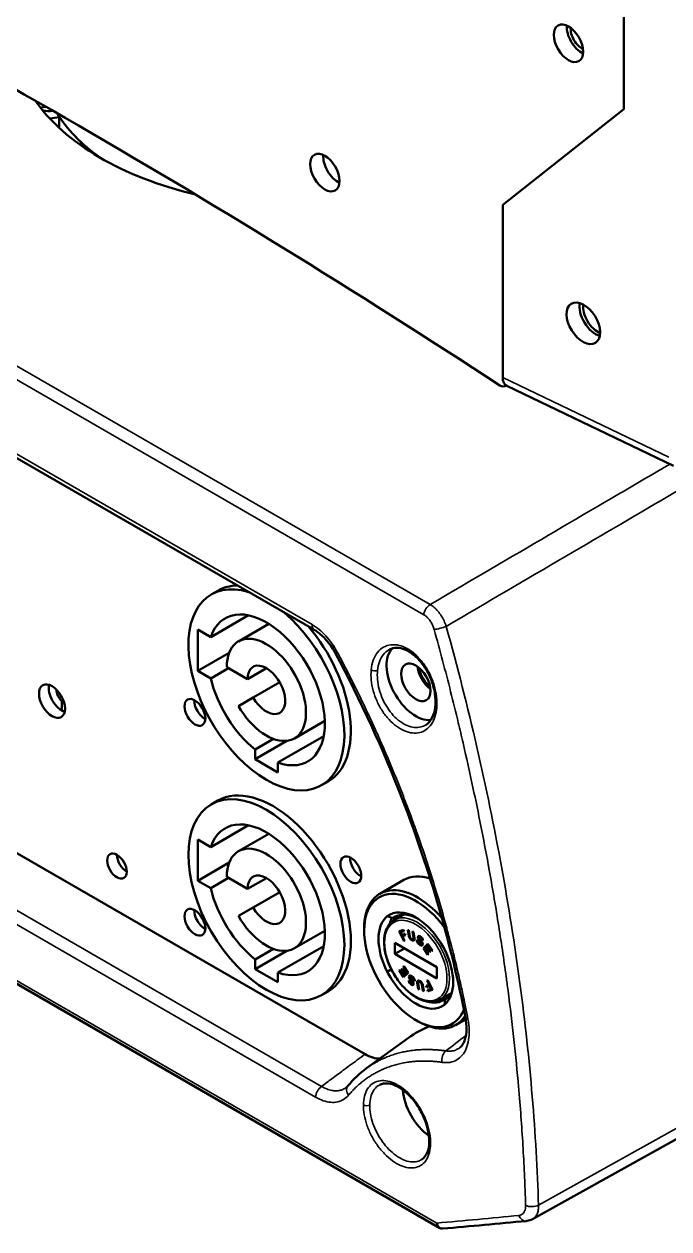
# Model space of a CAD drawing. Header units: millimetres. Extents: x 40 to 2195, y 40 to 1687.
# Drawn here: x 1707.9 to 1778.1, y 1177.2 to 1308.4 of the extents above; entities that cross this region are included whole.
import ezdxf

# ---------------------------------------------------------------- set-up
doc = ezdxf.new("R2010")
doc.units = ezdxf.units.MM
doc.header["$LTSCALE"] = 8
doc.layers.add('Visible (ISO)', color=7, linetype='Continuous', lineweight=50)
doc.layers.add('Visible Narrow (ISO)', color=7, linetype='Continuous', lineweight=35)

msp = doc.modelspace()

# ---------------------------------------------------------------- linework, layer by layer
at = {"layer": 'Visible (ISO)'}
for p, q in [((1773.183, 1417.423), (1773.183, 1299.179)), ((1773.183, 1299.179), (1773.183, 1319.223)), ((1773.183, 1299.179), (1760.011, 1288.756)), ((1643.009, 1298.186), (1739.463, 1242.498)), ((1710.709, 1298.165), (1711.742, 1298.325)), ((1711.742, 1298.361), (1711.742, 1297.142)), ((1714.877, 1294.714), (1713.225, 1296.497)), ((1760.011, 1288.756), (1760.011, 1269.976)), ((1760.248, 1269.016), (1760.377, 1269.09)), ((1760.47, 1269.036), (1778.599, 1260.336)), ((1745.031, 1196.264), (1642.943, 1255.204)), ((1753.174, 1177.33), (1623.902, 1251.966)), ((1728.999, 1246.741), (1728.292, 1246.332)), ((1728.233, 1241.684), (1732.348, 1244.06)), ((1751.828, 1245.004), (1751.828, 1245.004)), ((1753.176, 1244.225), (1753.176, 1244.225)), ((1734.551, 1243.133), (1731.242, 1241.223)), ((1726.818, 1242.501), (1726.818, 1238.01)), ((1728.233, 1241.684), (1726.818, 1242.501)), ((1726.818, 1238.01), (1730.24, 1239.985)), ((1745.841, 1238.907), (1745.841, 1238.908)), ((1726.818, 1238.01), (1728.233, 1237.193)), ((1728.233, 1237.193), (1730.177, 1238.316)), ((1732.242, 1237.124), (1729.979, 1238.43)), ((1734.292, 1238.308), (1732.242, 1237.124)), ((1735.742, 1236.777), (1732.842, 1235.103)), ((1712.018, 1233.695), (1712.018, 1234.713)), ((1731.242, 1234.179), (1732.842, 1235.103)), ((1740.651, 1232.568), (1737.342, 1230.657)), ((1751.673, 1232.137), (1751.672, 1232.137)), ((1735.53, 1228.018), (1740.535, 1230.907)), ((1733.055, 1229.446), (1735.051, 1230.599)), ((1733.055, 1228.385), (1736.528, 1230.39)), ((1733.055, 1229.446), (1733.055, 1228.385)), ((1733.055, 1228.385), (1735.53, 1226.956)), ((1735.53, 1226.956), (1735.53, 1228.018)), ((1740.999, 1225.956), (1740.292, 1225.548)), ((1728.999, 1223.879), (1728.292, 1223.471)), ((1728.233, 1218.822), (1732.348, 1221.198)), ((1734.551, 1220.271), (1731.242, 1218.361)), ((1726.818, 1219.639), (1726.818, 1215.148)), ((1728.233, 1218.822), (1726.818, 1219.639)), ((1726.818, 1215.148), (1730.24, 1217.123)), ((1726.818, 1215.148), (1728.233, 1214.331)), ((1728.233, 1214.331), (1730.177, 1215.454)), ((1732.242, 1214.262), (1729.979, 1215.569)), ((1734.292, 1215.446), (1732.242, 1214.262)), ((1749.259, 1215.242), (1746.643, 1213.732)), ((1735.742, 1213.915), (1732.842, 1212.241)), ((1731.242, 1211.317), (1732.842, 1212.241)), ((1748.065, 1211.066), (1747.441, 1211.281)), ((1748.523, 1211.33), (1748.065, 1211.066)), ((1749.21, 1211.461), (1748.197, 1210.876)), ((1744.934, 1209.71), (1744.934, 1209.955)), ((1749.23, 1209.803), (1748.739, 1209.65)), ((1749.132, 1209.772), (1749.165, 1209.703)), ((1749.295, 1209.669), (1749.23, 1209.803)), ((1749.685, 1209.788), (1749.806, 1209.104)), ((1749.786, 1209.756), (1749.685, 1209.788)), ((1740.651, 1209.706), (1737.342, 1207.796)), ((1748.739, 1209.65), (1749.244, 1208.602)), ((1748.885, 1209.542), (1749.239, 1209.746)), ((1748.885, 1209.542), (1749.295, 1209.669)), ((1749.025, 1209.252), (1748.885, 1209.542)), ((1749.38, 1209.362), (1749.025, 1209.252)), ((1749.089, 1209.118), (1749.409, 1209.302)), ((1749.089, 1209.118), (1749.444, 1209.229)), ((1749.326, 1208.627), (1749.089, 1209.118)), ((1749.239, 1209.746), (1749.255, 1209.751)), ((1749.244, 1208.602), (1749.317, 1208.644)), ((1749.244, 1208.602), (1749.326, 1208.627)), ((1749.336, 1209.349), (1749.369, 1209.279)), ((1749.444, 1209.229), (1749.38, 1209.362)), ((1749.907, 1209.072), (1749.786, 1209.756)), ((1749.806, 1209.104), (1749.892, 1209.153)), ((1749.806, 1209.104), (1749.842, 1208.988)), ((1749.842, 1208.988), (1749.92, 1209.033)), ((1749.842, 1208.988), (1749.891, 1208.889)), ((1749.891, 1208.889), (1749.966, 1208.932)), ((1749.891, 1208.889), (1749.974, 1208.779)), ((1749.939, 1208.978), (1749.907, 1209.072)), ((1749.984, 1208.901), (1749.939, 1208.978)), ((1749.974, 1208.779), (1750.061, 1208.83)), ((1749.974, 1208.779), (1750.049, 1208.714)), ((1750.042, 1208.841), (1749.984, 1208.901)), ((1750.113, 1208.798), (1750.042, 1208.841)), ((1750.049, 1208.714), (1750.165, 1208.781)), ((1750.049, 1208.714), (1750.137, 1208.665)), ((1750.181, 1208.777), (1750.113, 1208.798)), ((1750.137, 1208.665), (1750.413, 1208.825)), ((1750.137, 1208.665), (1750.204, 1208.644)), ((1750.244, 1208.777), (1750.181, 1208.777)), ((1750.19, 1209.628), (1750.31, 1208.944)), ((1750.29, 1209.596), (1750.19, 1209.628)), ((1750.204, 1208.644), (1750.402, 1208.759)), ((1750.204, 1208.644), (1750.284, 1208.64)), ((1750.244, 1208.777), (1750.412, 1208.874)), ((1750.287, 1208.806), (1750.244, 1208.777)), ((1750.284, 1208.64), (1750.36, 1208.683)), ((1750.284, 1208.64), (1750.344, 1208.663)), ((1750.287, 1208.806), (1750.412, 1208.878)), ((1750.309, 1208.861), (1750.287, 1208.806)), ((1750.411, 1208.912), (1750.29, 1209.596)), ((1750.31, 1208.944), (1750.309, 1208.861)), ((1750.309, 1208.861), (1750.41, 1208.919)), ((1750.31, 1208.944), (1750.396, 1208.994)), ((1750.344, 1208.663), (1750.395, 1208.73)), ((1750.395, 1208.73), (1750.413, 1208.807)), ((1750.413, 1208.807), (1750.411, 1208.912)), ((1750.669, 1208.707), (1750.671, 1208.622)), ((1750.77, 1208.623), (1750.669, 1208.707)), ((1750.671, 1208.622), (1750.73, 1208.656)), ((1750.671, 1208.622), (1750.702, 1208.492)), ((1750.702, 1208.492), (1750.783, 1208.538)), ((1750.702, 1208.492), (1750.775, 1208.369)), ((1750.775, 1208.556), (1750.77, 1208.623)), ((1750.815, 1208.461), (1750.775, 1208.556)), ((1750.791, 1209), (1750.999, 1209.12)), ((1750.806, 1209.071), (1750.791, 1209)), ((1750.791, 1209), (1750.793, 1208.916)), ((1750.793, 1208.916), (1750.916, 1208.987)), ((1750.793, 1208.916), (1750.845, 1208.789)), ((1750.806, 1209.071), (1750.927, 1209.141)), ((1750.838, 1209.128), (1750.806, 1209.071)), ((1750.878, 1208.387), (1750.815, 1208.461)), ((1750.921, 1209.142), (1750.838, 1209.128)), ((1750.845, 1208.789), (1750.921, 1208.833)), ((1750.845, 1208.789), (1750.905, 1208.698)), ((1750.896, 1208.934), (1750.904, 1208.969)), ((1750.902, 1208.867), (1750.896, 1208.934)), ((1750.945, 1208.79), (1750.902, 1208.867)), ((1750.904, 1208.969), (1750.932, 1209.008)), ((1750.905, 1208.698), (1750.982, 1208.742)), ((1750.905, 1208.698), (1750.969, 1208.624)), ((1750.996, 1209.122), (1750.921, 1209.142)), ((1750.932, 1209.008), (1751.064, 1209.085)), ((1750.932, 1209.008), (1750.99, 1209.002)), ((1750.991, 1208.73), (1750.945, 1208.79)), ((1750.969, 1208.624), (1751.057, 1208.675)), ((1750.969, 1208.624), (1751.07, 1208.54)), ((1750.99, 1209.002), (1751.093, 1209.061)), ((1750.99, 1209.002), (1751.044, 1208.977)), ((1751.092, 1208.646), (1750.991, 1208.73)), ((1751.067, 1209.083), (1750.996, 1209.122)), ((1751.044, 1208.977), (1751.133, 1209.029)), ((1751.044, 1208.977), (1751.145, 1208.893)), ((1751.151, 1209.013), (1751.067, 1209.083)), ((1751.07, 1208.54), (1751.148, 1208.585)), ((1751.07, 1208.54), (1751.133, 1208.466)), ((1751.173, 1208.558), (1751.092, 1208.646)), ((1751.133, 1208.466), (1751.206, 1208.508)), ((1751.133, 1208.466), (1751.176, 1208.389)), ((1751.145, 1208.893), (1751.221, 1208.937)), ((1751.145, 1208.893), (1751.192, 1208.834)), ((1751.231, 1208.926), (1751.151, 1209.013)), ((1751.232, 1208.467), (1751.173, 1208.558)), ((1751.192, 1208.834), (1751.259, 1208.872)), ((1751.192, 1208.834), (1751.218, 1208.77)), ((1751.218, 1208.77), (1751.289, 1208.811)), ((1751.218, 1208.77), (1751.227, 1208.721)), ((1751.227, 1208.721), (1751.304, 1208.765)), ((1751.227, 1208.721), (1751.328, 1208.637)), ((1751.287, 1208.817), (1751.231, 1208.926)), ((1751.285, 1208.34), (1751.232, 1208.467)), ((1751.323, 1208.704), (1751.287, 1208.817)), ((1751.328, 1208.637), (1751.323, 1208.704)), ((1733.055, 1206.584), (1735.051, 1207.737)), ((1733.055, 1205.523), (1736.528, 1207.528)), ((1735.53, 1205.156), (1740.535, 1208.045)), ((1748.258, 1208.404), (1748.258, 1207.179)), ((1752.854, 1205.75), (1748.258, 1208.404)), ((1748.258, 1207.179), (1749.318, 1207.791)), ((1748.258, 1207.179), (1752.854, 1204.525)), ((1750.775, 1208.369), (1750.854, 1208.415)), ((1750.775, 1208.369), (1750.855, 1208.281)), ((1750.855, 1208.281), (1750.944, 1208.332)), ((1750.855, 1208.281), (1750.99, 1208.169)), ((1751.013, 1208.275), (1750.878, 1208.387)), ((1750.99, 1208.169), (1751.103, 1208.235)), ((1750.99, 1208.169), (1751.078, 1208.117)), ((1751.084, 1208.237), (1751.013, 1208.275)), ((1751.078, 1208.117), (1751.302, 1208.246)), ((1751.078, 1208.117), (1751.153, 1208.096)), ((1751.142, 1208.23), (1751.084, 1208.237)), ((1751.187, 1208.255), (1751.142, 1208.23)), ((1751.153, 1208.096), (1751.289, 1208.174)), ((1751.153, 1208.096), (1751.235, 1208.111)), ((1751.176, 1208.389), (1751.248, 1208.43)), ((1751.176, 1208.389), (1751.198, 1208.308)), ((1751.187, 1208.255), (1751.29, 1208.314)), ((1751.198, 1208.308), (1751.187, 1208.255)), ((1751.198, 1208.308), (1751.279, 1208.355)), ((1751.235, 1208.111), (1751.284, 1208.153)), ((1751.284, 1208.153), (1751.303, 1208.242)), ((1751.303, 1208.242), (1751.285, 1208.34)), ((1751.879, 1208.275), (1751.375, 1207.809)), ((1751.375, 1207.809), (1751.728, 1208.013)), ((1751.375, 1207.809), (1751.867, 1207.088)), ((1751.521, 1207.749), (1751.693, 1207.907)), ((1751.931, 1207.148), (1751.521, 1207.749)), ((1751.693, 1207.907), (1751.768, 1207.951)), ((1751.693, 1207.907), (1752.048, 1207.387)), ((1751.931, 1208.2), (1751.728, 1208.013)), ((1751.728, 1208.013), (1751.759, 1207.968)), ((1751.757, 1207.967), (1751.897, 1208.096)), ((1752.113, 1207.446), (1751.757, 1207.967)), ((1751.867, 1207.088), (1751.931, 1207.148)), ((1752.371, 1207.554), (1751.879, 1208.275)), ((1751.897, 1208.096), (1751.972, 1208.139)), ((1751.897, 1208.096), (1752.307, 1207.495)), ((1752.048, 1207.387), (1752.113, 1207.446)), ((1752.307, 1207.495), (1752.371, 1207.554)), ((1733.055, 1206.584), (1733.055, 1205.523)), ((1749.245, 1205.841), (1749.18, 1205.781)), ((1749.737, 1205.12), (1749.245, 1205.841)), ((1814.133, 1206.666), (1763.267, 1178.306)), ((1733.055, 1205.523), (1735.53, 1204.094)), ((1735.53, 1204.094), (1735.53, 1205.156)), ((1747.441, 1205.245), (1747.886, 1205.502)), ((1747.901, 1205.473), (1747.441, 1205.245)), ((1748.805, 1205.434), (1748.74, 1205.375)), ((1748.74, 1205.375), (1748.816, 1205.418)), ((1748.74, 1205.375), (1749.232, 1204.654)), ((1749.215, 1204.834), (1748.805, 1205.434)), ((1749.063, 1205.543), (1748.999, 1205.483)), ((1748.999, 1205.483), (1749.074, 1205.527)), ((1748.999, 1205.483), (1749.354, 1204.963)), ((1749.418, 1205.022), (1749.063, 1205.543)), ((1749.18, 1205.781), (1749.256, 1205.825)), ((1749.18, 1205.781), (1749.59, 1205.181)), ((1749.215, 1204.834), (1749.568, 1205.038)), ((1749.354, 1204.963), (1749.215, 1204.834)), ((1749.232, 1204.654), (1749.737, 1205.12)), ((1749.354, 1204.963), (1749.706, 1205.166)), ((1749.418, 1205.022), (1749.695, 1205.182)), ((1749.59, 1205.181), (1749.418, 1205.022)), ((1749.493, 1204.994), (1749.534, 1204.933)), ((1749.706, 1205.165), (1749.568, 1205.038)), ((1749.59, 1205.181), (1749.666, 1205.224)), ((1749.808, 1204.687), (1750.028, 1204.814)), ((1749.827, 1204.776), (1749.808, 1204.687)), ((1749.808, 1204.687), (1749.827, 1204.589)), ((1749.827, 1204.776), (1749.912, 1204.825)), ((1749.876, 1204.818), (1749.827, 1204.776)), ((1749.827, 1204.589), (1749.917, 1204.641)), ((1749.827, 1204.589), (1749.879, 1204.462)), ((1749.959, 1204.833), (1749.876, 1204.818)), ((1749.913, 1204.621), (1749.924, 1204.674)), ((1749.935, 1204.54), (1749.913, 1204.621)), ((1749.924, 1204.674), (1750.098, 1204.774)), ((1749.924, 1204.674), (1749.969, 1204.699)), ((1749.978, 1204.463), (1749.935, 1204.54)), ((1750.033, 1204.813), (1749.959, 1204.833)), ((1749.969, 1204.699), (1750.099, 1204.774)), ((1749.969, 1204.699), (1750.028, 1204.693)), ((1750.028, 1204.693), (1750.131, 1204.752)), ((1750.028, 1204.693), (1750.099, 1204.654)), ((1750.121, 1204.76), (1750.033, 1204.813)), ((1750.099, 1204.654), (1750.187, 1204.705)), ((1750.099, 1204.654), (1750.233, 1204.542)), ((1750.256, 1204.648), (1750.121, 1204.76)), ((1750.233, 1204.542), (1750.312, 1204.587)), ((1750.233, 1204.542), (1750.297, 1204.469)), ((1750.336, 1204.561), (1750.256, 1204.648)), ((1750.409, 1204.438), (1750.336, 1204.561)), ((1752.854, 1204.525), (1752.854, 1205.75)), ((1749.884, 1204.208), (1749.783, 1204.292)), ((1749.783, 1204.292), (1749.789, 1204.225)), ((1749.789, 1204.225), (1749.833, 1204.251)), ((1749.789, 1204.225), (1749.824, 1204.113)), ((1749.824, 1204.113), (1749.896, 1204.154)), ((1749.824, 1204.113), (1749.88, 1204.004)), ((1749.879, 1204.462), (1749.955, 1204.506)), ((1749.879, 1204.462), (1749.939, 1204.371)), ((1749.88, 1204.004), (1749.957, 1204.048)), ((1749.88, 1204.004), (1749.96, 1203.916)), ((1749.893, 1204.159), (1749.884, 1204.208)), ((1749.92, 1204.096), (1749.893, 1204.159)), ((1749.966, 1204.036), (1749.92, 1204.096)), ((1749.939, 1204.371), (1750.018, 1204.417)), ((1749.939, 1204.371), (1750.019, 1204.283)), ((1749.96, 1203.916), (1750.049, 1203.967)), ((1749.96, 1203.916), (1750.045, 1203.846)), ((1750.067, 1203.952), (1749.966, 1204.036)), ((1750.042, 1204.389), (1749.978, 1204.463)), ((1750.019, 1204.283), (1750.108, 1204.334)), ((1750.019, 1204.283), (1750.12, 1204.199)), ((1750.143, 1204.305), (1750.042, 1204.389)), ((1750.045, 1203.846), (1750.175, 1203.921)), ((1750.045, 1203.846), (1750.116, 1203.808)), ((1750.122, 1203.928), (1750.067, 1203.952)), ((1750.116, 1203.808), (1750.319, 1203.925)), ((1750.116, 1203.808), (1750.191, 1203.787)), ((1750.12, 1204.199), (1750.196, 1204.243)), ((1750.12, 1204.199), (1750.167, 1204.14)), ((1750.18, 1203.921), (1750.122, 1203.928)), ((1750.206, 1204.232), (1750.143, 1204.305)), ((1750.167, 1204.14), (1750.239, 1204.181)), ((1750.167, 1204.14), (1750.21, 1204.062)), ((1750.18, 1203.921), (1750.319, 1204.001)), ((1750.208, 1203.96), (1750.18, 1203.921)), ((1750.191, 1203.787), (1750.301, 1203.85)), ((1750.191, 1203.787), (1750.273, 1203.802)), ((1750.266, 1204.14), (1750.206, 1204.232)), ((1750.208, 1203.96), (1750.315, 1204.022)), ((1750.215, 1203.995), (1750.208, 1203.96)), ((1750.21, 1204.062), (1750.281, 1204.104)), ((1750.21, 1204.062), (1750.215, 1203.995)), ((1750.215, 1203.995), (1750.305, 1204.047)), ((1750.318, 1204.014), (1750.266, 1204.14)), ((1750.273, 1203.802), (1750.305, 1203.858)), ((1750.297, 1204.469), (1750.367, 1204.509)), ((1750.297, 1204.469), (1750.336, 1204.374)), ((1750.305, 1203.858), (1750.32, 1203.929)), ((1750.32, 1203.929), (1750.318, 1204.014)), ((1750.336, 1204.374), (1750.414, 1204.419)), ((1750.336, 1204.374), (1750.341, 1204.307)), ((1750.341, 1204.307), (1750.429, 1204.357)), ((1750.341, 1204.307), (1750.442, 1204.223)), ((1750.441, 1204.307), (1750.409, 1204.438)), ((1750.442, 1204.223), (1750.441, 1204.307)), ((1750.698, 1204.122), (1750.955, 1204.27)), ((1750.716, 1204.2), (1750.698, 1204.122)), ((1750.698, 1204.122), (1750.701, 1204.017)), ((1750.701, 1204.017), (1750.807, 1204.078)), ((1750.701, 1204.017), (1750.821, 1203.333)), ((1750.716, 1204.2), (1750.868, 1204.287)), ((1750.768, 1204.267), (1750.716, 1204.2)), ((1750.827, 1204.29), (1750.768, 1204.267)), ((1750.801, 1203.985), (1750.803, 1204.068)), ((1750.922, 1203.301), (1750.801, 1203.985)), ((1750.803, 1204.068), (1750.825, 1204.124)), ((1750.821, 1203.333), (1750.907, 1203.383)), ((1750.821, 1203.333), (1750.922, 1203.301)), ((1750.825, 1204.124), (1750.867, 1204.152)), ((1750.907, 1204.285), (1750.827, 1204.29)), ((1750.867, 1204.152), (1751.019, 1204.239)), ((1750.867, 1204.152), (1750.931, 1204.153)), ((1750.975, 1204.264), (1750.907, 1204.285)), ((1750.931, 1204.153), (1751.051, 1204.222)), ((1750.931, 1204.153), (1750.998, 1204.131)), ((1751.063, 1204.215), (1750.975, 1204.264)), ((1750.998, 1204.131), (1751.095, 1204.187)), ((1750.998, 1204.131), (1751.069, 1204.088)), ((1751.138, 1204.15), (1751.063, 1204.215)), ((1751.069, 1204.088), (1751.149, 1204.134)), ((1751.069, 1204.088), (1751.127, 1204.028)), ((1751.127, 1204.028), (1751.199, 1204.069)), ((1751.127, 1204.028), (1751.173, 1203.951)), ((1751.22, 1204.04), (1751.138, 1204.15)), ((1751.173, 1203.951), (1751.244, 1203.993)), ((1751.173, 1203.951), (1751.205, 1203.858)), ((1751.205, 1203.858), (1751.282, 1203.902)), ((1751.205, 1203.858), (1751.325, 1203.174)), ((1751.27, 1203.941), (1751.22, 1204.04)), ((1751.306, 1203.826), (1751.27, 1203.941)), ((1751.426, 1203.142), (1751.306, 1203.826)), ((1751.325, 1203.174), (1751.412, 1203.223)), ((1752.022, 1203.811), (1751.667, 1203.701)), ((1751.667, 1203.701), (1751.732, 1203.567)), ((1751.732, 1203.567), (1752.085, 1203.771)), ((1751.732, 1203.567), (1752.087, 1203.678)), ((1751.868, 1204.328), (1751.786, 1204.302)), ((1751.786, 1204.302), (1752.022, 1203.811)), ((1752.226, 1203.388), (1751.817, 1203.26)), ((1751.817, 1203.26), (1751.881, 1203.126)), ((1752.373, 1203.279), (1751.868, 1204.328)), ((1751.881, 1203.126), (1752.235, 1203.33)), ((1751.881, 1203.126), (1752.373, 1203.279)), ((1752.022, 1203.811), (1752.096, 1203.854)), ((1752.056, 1203.831), (1752.085, 1203.771)), ((1752.085, 1203.771), (1752.129, 1203.785)), ((1752.087, 1203.678), (1752.16, 1203.72)), ((1752.087, 1203.678), (1752.226, 1203.388)), ((1752.21, 1203.382), (1752.235, 1203.33)), ((1752.226, 1203.388), (1752.3, 1203.43)), ((1752.235, 1203.33), (1752.334, 1203.361)), ((1740.999, 1203.094), (1740.292, 1202.686)), ((1751.325, 1203.174), (1751.426, 1203.142)), ((1754.475, 1202.954), (1753.197, 1202.216)), ((1753.753, 1202.272), (1753.67, 1201.649)), ((1754.365, 1202.625), (1753.753, 1202.272)), ((1750.556, 1199.973), (1750.768, 1199.851)), ((1755.988, 1200.075), (1754.893, 1199.442)), ((1745.196, 1194.725), (1749.762, 1198.058)), ((1755.35, 1196.976), (1755.35, 1196.976)), ((1745.196, 1194.725), (1745.196, 1194.724)), ((1745.633, 1191.494), (1745.633, 1191.494)), ((1742.737, 1191.351), (1742.737, 1191.351)), ((1744.877, 1190.115), (1744.877, 1190.115)), ((1763.591, 1186.72), (1763.591, 1186.72)), ((1751.203, 1184.787), (1751.202, 1184.786)), ((1763.793, 1182.962), (1763.793, 1182.962)), ((1763.267, 1178.306), (1763.267, 1178.306))]:
    msp.add_line(p, q, dxfattribs=at)
for centre, major_axis, ratio, start_param, end_param in [((1712.372, 481.754), (-500, 866.025), 0.5773503, 5.430804, 5.5647703), ((1768.587, 1307.179), (-1.125, 1.949), 0.5773503, 0.6796738, 2.4619188), ((1768.587, 1307.179), (0.825, -1.429), 0.5773503, 3.793115, 5.6316629), ((1739.242, 1307.593), (32.499, 0.5), 0.5873369, 3.5176172, 4.3031733), ((1710.604, 1299.831), (-1.5, 0), 0.5773503, 5.9799591, 6.0103147), ((1710.604, 1298.606), (1.5, 0), 0.5773503, 1.7855025, 2.1980163), ((1710.604, 1298.606), (1.5, 0), 0.5773503, 1.7855025, 2.1980163), ((1710.604, 1299.831), (-1.5, 0), 0.5773503, 1.1000744, 1.8804211), ((1739.242, 1304.526), (-29.5, 0), 0.5773503, 0.3450752, 0.6718902), ((1742.07, 1293.095), (-1.125, 1.949), 0.5773503, 0.6796738, 2.4619188), ((1742.07, 1293.095), (-1.125, 1.949), 0.5773503, 0.6796738, 2.4619188), ((1770.207, 1276.68), (-1.318, 2.126), 0.5971344, 0.5599787, 2.5441835), ((1770.355, 1276.765), (-1.125, 1.949), 0.5773503, 0.6563052, 2.5240326), ((1759.748, 1269.882), (0.5, -0.866), 0.5773503, 5.430804, 6.5214606), ((1761.426, 1270.796), (-1.001, -1.736), 0.5762964, 5.4979411, 6.3267456), ((1734.292, 1235.94), (-6, 10.392), 0.5773503, 5.7263154, 11.5524442), ((1734.999, 1236.348), (-6, 10.392), 0.5773503, 5.9697722, 6.2831853), ((1734.292, 1235.94), (4.5, -7.794), 0.5773503, 5.6934782, 9.8996543), ((1734.999, 1236.348), (6, -10.392), 0.5773503, 0, 1.8842094), ((1752.323, 1237.776), (3.501, -6.064), 0.5773503, 2.130958, 2.1309596), ((1752.824, 1240.752), (-1.502, 2.601), 0.5773503, 5.1916884, 5.191692), ((1734.292, 1235.94), (3.05, -5.283), 0.5773503, 4.712389, 10.2101761), ((1752.323, 1237.775), (3.502, -6.066), 0.5773503, 1.9968786, 1.9968819), ((1750.556, 1236.757), (2.25, -3.897), 0.5773503, 3.2616611, 6.0401427), ((1734.292, 1235.94), (1.45, -2.511), 0.5773503, 4.712389, 10.2101761), ((1743.485, 1239.206), (0.8, -1.386), 0.5773503, 4.4975583, 4.4977366), ((1743.485, 1239.206), (0.8, -1.386), 0.5773503, 4.7811053, 4.7814252), ((1752.324, 1237.777), (1.125, -1.949), 0.5773503, 4.0453778, 5.3794001), ((1752.324, 1237.777), (1, -1.732), 0.5773503, 4.0836221, 5.3411559), ((1712.018, 1235.328), (1, -1.732), 0.5773503, 3.7005825, 5.7241954), ((1734.292, 1235.94), (4.5, -7.794), 0.5773503, 4.2375127, 5.3020961), ((1727.575, 1234.103), (0.8, -1.386), 0.5773503, 3.866295, 5.558483), ((1752.323, 1237.778), (3.5, -6.063), 0.5773503, 0.246462, 0.2464664), ((1734.999, 1213.487), (6, -10.392), 0.5773503, 0, 3.1415927), ((1734.292, 1213.078), (4.5, -7.794), 0.5773503, 5.6934782, 9.8996543), ((1734.292, 1213.078), (3.05, -5.283), 0.5773503, 4.712389, 10.2101761), ((1719.089, 1217.365), (0.75, -1.299), 0.5773503, 3.9269908, 5.4977871), ((1719.089, 1217.365), (-0.75, 1.299), 0.5773503, 0.7853982, 2.3561945), ((1744.545, 1216.957), (0.8, -1.386), 0.5773503, 3.866295, 5.558483), ((1734.292, 1213.078), (1.45, -2.511), 0.5773503, 4.712389, 10.2101761), ((1753.384, 1208.098), (-4.125, 7.145), 0.5773503, 5.7180777, 6.2831853), ((1734.292, 1213.078), (4.5, -7.794), 0.5773503, 4.2375127, 5.3020961), ((1750.556, 1206.465), (-3.975, 6.885), 0.5773503, 4.9091098, 9.8384939), ((1750.768, 1206.587), (-4.125, 7.145), 0.5773503, 5.030723, 7.0685835), ((1727.575, 1211.241), (0.8, -1.386), 0.5773503, 3.866295, 5.558483), ((1750.556, 1206.465), (-2.875, 4.98), 0.5773503, 0.0872665, 1.4835299), ((1750.556, 1206.465), (-2.875, 4.98), 0.5773503, 4.6251225, 6.3704518), ((1751.686, 1207.117), (-2.875, 4.98), 0.5773503, 0.3851272, 0.550425), ((1750.909, 1206.669), (-2.625, 4.547), 0.5773503, 5.5443396, 6.3704518), ((1751.686, 1207.117), (-2.625, 4.547), 0.5773503, 0.1485151, 0.3098446), ((1750.768, 1206.587), (-4.125, 7.145), 0.5773503, 4.9614905, 4.9615107), ((1750.556, 1206.465), (-3.975, 6.885), 0.5773503, 4.8251722, 4.8251778), ((1750.556, 1206.465), (2.875, -4.98), 0.5773503, 0.0872665, 1.4835299), ((1750.556, 1206.465), (2.875, -4.98), 0.5773503, 4.6251225, 6.3704518), ((1750.909, 1206.669), (2.625, -4.547), 0.5773503, 5.7245875, 6.3704518), ((1750.556, 1206.465), (-3.975, 6.885), 0.5773503, 3.6398172, 3.6398261), ((1750.77, 1206.585), (4.124, -7.142), 0.5773503, 0.3662447, 0.3662461), ((1765.662, 1172.663), (-15, 25.981), 0.5773503, 6.1973004, 6.3450887), ((1750.768, 1206.587), (4.125, -7.145), 0.5773503, 5.4977871, 6.579649), ((1765.662, 1172.663), (-15, 25.981), 0.5773503, 5.9710632, 5.9738922), ((1756.803, 1204.478), (3.799, -6.523), 0.5740966, 0.1666322, 0.1666407), ((1745.017, 1200.37), (-2.501, 4.356), 0.5749809, 2.3609385, 2.8355915), ((1745.017, 1200.37), (-2.501, 4.356), 0.5749809, 3.0440775, 3.0441231), ((1745.017, 1200.37), (-2.501, 4.356), 0.5749809, 3.0922411, 3.0923355), ((1763.284, 1193.262), (-1.5, 2.598), 0.5773503, 0.2403408, 0.2403589), ((1752.324, 1190.829), (-2.25, 3.897), 0.5773503, 0.867029, 2.249103), ((1752.324, 1190.829), (-2.25, 3.897), 0.5773503, 2.2926668, 2.292695), ((1753.54, 1178.274), (-0.221, -1), 0.6975968, 5.2788476, 6.5005254), ((1762.493, 1179.092), (0.093, -0.996), 0.7846323, 6.2831713, 6.2832102)]:
    msp.add_ellipse(centre, major_axis=major_axis, ratio=ratio, start_param=start_param, end_param=end_param, dxfattribs=at)
for centre, major_axis, ratio in [((1767.173, 1306.363), (-1.125, 1.949), 0.5773503), ((1740.656, 1292.278), (-1.125, 1.949), 0.5773503), ((1768.792, 1275.863), (-1.318, 2.126), 0.5971344), ((1750.556, 1236.757), (-1.125, 1.949), 0.5773503), ((1710.958, 1234.715), (1, -1.732), 0.5773503), ((1726.514, 1233.491), (0.8, -1.386), 0.5773503), ((1734.292, 1213.078), (-6, 10.392), 0.5773503), ((1718.029, 1216.752), (0.75, -1.299), 0.5773503), ((1743.485, 1216.344), (0.8, -1.386), 0.5773503), ((1726.514, 1210.629), (0.8, -1.386), 0.5773503)]:
    msp.add_ellipse(centre, major_axis=major_axis, ratio=ratio, dxfattribs=at)
for points, knots in [([(1741.821, 1239.899), (1741.566, 1240.376), (1741.262, 1240.828), (1740.618, 1241.6), (1740.271, 1241.933), (1739.773, 1242.306), (1739.619, 1242.408), (1739.468, 1242.495)], [0, 0, 0, 0, 0.1632182, 0.1632182, 0.32182373, 0.32182373, 0.39157418, 0.39157418, 0.39157418, 0.39157418]), ([(1752.687, 1234.198), (1752.723, 1234.608), (1752.707, 1235.061), (1752.57, 1235.971), (1752.448, 1236.44), (1752.115, 1237.347), (1751.898, 1237.796), (1751.398, 1238.611), (1751.108, 1238.989), (1750.499, 1239.621), (1750.172, 1239.886), (1749.531, 1240.275), (1749.209, 1240.406), (1748.608, 1240.534), (1748.324, 1240.533), (1747.937, 1240.444), (1747.81, 1240.397), (1747.691, 1240.334)], [0, 0, 0, 0, 0.1473239, 0.1473239, 0.2921698, 0.2921698, 0.4381437, 0.4381437, 0.5834953, 0.5834953, 0.7268941, 0.7268941, 0.8680731, 0.8680731, 1.0108711, 1.0108711, 1.0861788, 1.0861788, 1.0861788, 1.0861788]), ([(1755.957, 1200.249), (1754.457, 1208.04), (1752.12, 1216.188), (1746.994, 1229.457), (1744.553, 1234.799), (1741.821, 1239.899)], [0, 0, 0, 0, 2.5440275, 2.5440275, 4.2858104, 4.2858104, 4.2858104, 4.2858104]), ([(1712.282, 1234.525), (1712.22, 1234.56), (1712.165, 1234.597), (1711.982, 1234.734), (1711.88, 1234.842), (1711.692, 1235.091), (1711.613, 1235.235), (1711.495, 1235.555), (1711.454, 1235.73), (1711.455, 1235.948), (1711.455, 1235.952), (1711.455, 1235.957)], [1.5576308, 1.5576308, 1.5576308, 1.5576308, 1.7213296, 1.7213296, 2.145214, 2.145214, 2.6479759, 2.6479759, 3.1436236, 3.1436236, 3.1547582, 3.1547582, 3.1547582, 3.1547582]), ([(1751.673, 1232.137), (1751.939, 1232.307), (1752.173, 1232.571), (1752.507, 1233.235), (1752.621, 1233.625), (1752.678, 1234.101), (1752.683, 1234.148), (1752.687, 1234.195)], [0, 0, 0, 0, 0.17733061, 0.17733061, 0.33562527, 0.33562527, 0.35256633, 0.35256633, 0.35256633, 0.35256633]), ([(1748.197, 1210.876), (1747.93, 1210.722), (1747.704, 1210.499), (1747.349, 1209.933), (1747.225, 1209.587), (1747.091, 1208.799), (1747.085, 1208.353), (1747.198, 1207.415), (1747.316, 1206.924), (1747.661, 1205.946), (1747.889, 1205.46), (1748.429, 1204.541), (1748.742, 1204.109), (1749.424, 1203.338), (1749.793, 1203.001), (1750.553, 1202.456), (1750.944, 1202.248), (1751.71, 1201.991), (1752.085, 1201.94), (1752.71, 1202.003), (1752.968, 1202.084), (1753.197, 1202.216)], [5.4977871, 5.4977871, 5.4977871, 5.4977871, 5.7945571, 5.7945571, 6.1055035, 6.1055035, 6.4305831, 6.4305831, 6.7572509, 6.7572509, 7.0827902, 7.0827902, 7.4078618, 7.4078618, 7.7334854, 7.7334854, 8.0602196, 8.0602196, 8.3846925, 8.3846925, 8.6393798, 8.6393798, 8.6393798, 8.6393798]), ([(1755.35, 1196.976), (1755.471, 1197.071), (1755.585, 1197.198), (1755.771, 1197.503), (1755.847, 1197.668), (1756.009, 1198.172), (1756.07, 1198.56), (1756.082, 1199.377), (1756.042, 1199.808), (1755.957, 1200.249)], [0, 0, 0, 0, 0.1198066, 0.1198066, 0.21749495, 0.21749495, 0.37757715, 0.37757715, 0.52383268, 0.52383268, 0.52383268, 0.52383268]), ([(1752.017, 1186.726), (1752.023, 1187.119), (1751.976, 1187.556), (1751.781, 1188.441), (1751.632, 1188.9), (1751.247, 1189.795), (1751.005, 1190.242), (1750.458, 1191.063), (1750.147, 1191.447), (1749.499, 1192.101), (1749.154, 1192.379), (1748.484, 1192.796), (1748.15, 1192.942), (1747.542, 1193.095), (1747.263, 1193.107), (1746.88, 1193.038), (1746.749, 1192.993), (1746.629, 1192.93)], [0, 0, 0, 0, 0.1484527, 0.1484527, 0.2948834, 0.2948834, 0.4436637, 0.4436637, 0.5930062, 0.5930062, 0.7415562, 0.7415562, 0.888059, 0.888059, 1.0334534, 1.0334534, 1.120163, 1.120163, 1.120163, 1.120163]), ([(1751.203, 1184.787), (1751.455, 1184.947), (1751.668, 1185.21), (1751.936, 1185.891), (1752.01, 1186.286), (1752.017, 1186.723)], [0, 0, 0, 0, 0.19505222, 0.19505222, 0.36015252, 0.36015252, 0.36015252, 0.36015252]), ([(1763.267, 1178.306), (1763.084, 1178.204), (1762.879, 1178.137), (1762.643, 1178.103), (1762.614, 1178.1), (1762.585, 1178.097)], [0, 0, 0, 0, 0.07207782, 0.07207782, 0.082187089, 0.082187089, 0.082187089, 0.082187089])]:
    msp.add_open_spline(points, degree=3, knots=knots, dxfattribs=at)
for points in [[(1743.169, 1192.823), (1743.775, 1193.544), (1744.455, 1194.183), (1745.196, 1194.724)], [(1742.963, 1192.627), (1743.035, 1192.68), (1743.104, 1192.745), (1743.169, 1192.823)], [(1762.585, 1178.097), (1759.538, 1177.813), (1756.501, 1177.535), (1753.475, 1177.264)]]:
    msp.add_open_spline(points, degree=3, dxfattribs=at)
at = {"layer": 'Visible Narrow (ISO)'}
for p, q in [((1632.865, 1314.076), (1752.104, 1245.234)), ((1632.176, 1312.967), (1751.415, 1244.124)), ((1642.807, 1298.738), (1739.265, 1243.048)), ((1760.011, 1269.976), (1778.104, 1261.293)), ((1752.833, 1177.867), (1623.829, 1252.347)), ((1740.297, 1192.757), (1637.739, 1251.969)), ((1739.651, 1191.582), (1637.093, 1250.794)), ((1814.765, 1208.178), (1763.912, 1179.827)), ((1761.555, 1194.713), (1761.555, 1194.713))]:
    msp.add_line(p, q, dxfattribs=at)
for centre, major_axis, ratio, start_param, end_param in [((1752.116, 1244.425), (-0.5, -0.866), 0.5773499, 3.944436, 5.3693453), ((1739.968, 1243.361), (-0.5, -0.866), 0.5773504, 5.3842722, 6.2831154), ((1753.255, 1242.824), (-0.963, -0.268), 0.1574843, 0.7126171, 2.2042273), ((1742.703, 1240.371), (-0.881, -0.472), 0.0840467, 5.5887801, 6.2831837), ((1746.049, 1238.275), (0.498, -0.047), 0.5119661, 3.9781929, 5.5145272), ((1712.018, 1235.328), (0.15, -0.26), 0.5773503, 3.6235876, 5.8011903), ((1753.185, 1234.154), (-0.498, 0.044), 0.5074928, 6.2831298, 7.1168159), ((1750.697, 1206.546), (2.5, -4.33), 0.5773503, 0, 3.1415927), ((1756.939, 1200.438), (-0.982, -0.189), 0.3506684, 0.0000661, 0.7032305), ((688.383, -1556.993), (2906.478, 3446.533), 0.2713794, 0.9022393, 0.9030009), ((1754.14, 1195.751), (0.144, 0.99), 0.7328087, 0.617889, 2.0660149), ((1740.358, 1191.979), (0.5, 0.866), 0.5773503, 0.8726646, 2.3420807), ((1743.936, 1192.18), (-0.766, 0.643), 0.7890587, 6.2831596, 7.5605811), ((1745.203, 1190.94), (0.5, -0.008), 0.5669487, 3.9361885, 5.4722692), ((1752.517, 1186.718), (-0.5, 0.008), 0.5662032, 6.2831612, 7.0775393), ((1763.218, 1180.198), (-1, -0.03), 0.5360026, 0.7690493, 2.3214272), ((3438.815, 2128.729), (-2220.637, -844.383), 0.2057047, 0.6341474, 0.6402761), ((1762.493, 1179.092), (0.093, -0.996), 0.7846323, 5.0482766, 6.2831853)]:
    msp.add_ellipse(centre, major_axis=major_axis, ratio=ratio, start_param=start_param, end_param=end_param, dxfattribs=at)
msp.add_ellipse((1750.556, 1206.465), major_axis=(-2.4, 4.157), ratio=0.5773503, dxfattribs=at)
for points, knots in [([(1790.115, 1264.104), (1790.086, 1264.087), (1790.056, 1264.07), (1790.027, 1264.053), (1786.319, 1261.88), (1782.569, 1259.683), (1778.719, 1257.427), (1774.869, 1255.171), (1770.919, 1252.856), (1766.785, 1250.434), (1762.652, 1248.012), (1758.334, 1245.482), (1753.86, 1242.86)], [0.24803904, 0.24803904, 0.24803904, 0.24803904, 0.25, 0.25, 0.25, 0.5, 0.5, 0.5, 0.75, 0.75, 0.75, 1, 1, 1, 1]), ([(1778.209, 1260.523), (1777.778, 1260.27), (1777.345, 1260.016), (1776.911, 1259.762), (1773.068, 1257.512), (1769.126, 1255.203), (1765, 1252.787), (1760.875, 1250.371), (1756.567, 1247.848), (1752.104, 1245.234)], [0.47177441, 0.47177441, 0.47177441, 0.47177441, 0.5, 0.5, 0.5, 0.75, 0.75, 0.75, 1, 1, 1, 1]), ([(1752.104, 1245.234), (1752.253, 1245.147), (1752.549, 1244.936), (1752.964, 1244.518), (1753.335, 1244.018), (1753.642, 1243.457), (1753.797, 1243.06), (1753.86, 1242.86)], [0.00000031, 0.00000031, 0.00000031, 0.00000031, 0.2, 0.4, 0.6, 0.8, 1, 1, 1, 1]), ([(1751.415, 1244.124), (1751.515, 1244.066), (1751.612, 1243.997), (1751.801, 1243.833), (1751.893, 1243.739), (1752.065, 1243.532), (1752.145, 1243.419), (1752.291, 1243.179), (1752.357, 1243.052), (1752.469, 1242.792), (1752.516, 1242.659), (1752.554, 1242.522)], [0, 0, 0, 0, 0.2, 0.2, 0.4, 0.4, 0.6, 0.6, 0.8, 0.8, 1, 1, 1, 1]), ([(1752.554, 1242.522), (1752.868, 1241.39), (1753.174, 1240.259), (1753.773, 1238), (1754.064, 1236.871), (1754.633, 1234.616), (1754.909, 1233.49), (1755.355, 1231.632), (1755.527, 1230.9), (1755.753, 1229.924), (1755.809, 1229.681), (1756.18, 1228.059), (1756.484, 1226.682), (1757.077, 1223.905), (1757.366, 1222.505), (1757.919, 1219.714), (1758.184, 1218.322), (1758.464, 1216.789), (1758.49, 1216.642), (1758.876, 1214.511), (1759.212, 1212.538), (1759.838, 1208.595), (1760.128, 1206.626), (1760.425, 1204.445), (1760.463, 1204.165), (1760.5, 1203.885), (1760.745, 1202.046), (1760.962, 1200.272), (1761.355, 1196.763), (1761.53, 1195.029), (1761.739, 1192.729), (1761.789, 1192.148), (1761.84, 1191.534), (1761.843, 1191.498), (1761.934, 1190.405), (1762.014, 1189.353), (1762.158, 1187.26), (1762.223, 1186.22), (1762.337, 1184.154), (1762.387, 1183.127), (1762.461, 1181.336), (1762.488, 1180.568), (1762.511, 1179.804)], [0, 0, 0, 0, 0.0516617, 0.0516617, 0.1033844, 0.1033844, 0.1550977, 0.1550977, 0.1888116, 0.1888116, 0.2, 0.2, 0.263525, 0.263525, 0.3283349, 0.3283349, 0.3931447, 0.3931447, 0.4, 0.4, 0.4928142, 0.4928142, 0.5865627, 0.5865627, 0.5974619, 0.6, 0.6, 0.6858769, 0.6858769, 0.7711307, 0.7711307, 0.8, 0.8, 0.8017827, 0.8017827, 0.8546116, 0.8546116, 0.9074431, 0.9074431, 0.9601682, 0.9601682, 1, 1, 1, 1]), ([(1742, 1240.055), (1742.34, 1239.42), (1742.674, 1238.783), (1743.334, 1237.502), (1743.659, 1236.859), (1744.3, 1235.566), (1744.616, 1234.918), (1745.236, 1233.617), (1745.541, 1232.965), (1746.094, 1231.757), (1746.345, 1231.202), (1746.634, 1230.549), (1746.676, 1230.454), (1747.034, 1229.641), (1747.345, 1228.919), (1747.956, 1227.468), (1748.255, 1226.74), (1748.843, 1225.279), (1749.13, 1224.547), (1749.693, 1223.08), (1749.968, 1222.345), (1750.392, 1221.185), (1750.545, 1220.76), (1750.702, 1220.318), (1750.708, 1220.301), (1751.139, 1219.083), (1751.546, 1217.883), (1752.325, 1215.487), (1752.695, 1214.292), (1753.343, 1212.105), (1753.625, 1211.112), (1753.913, 1210.059), (1753.929, 1209.997), (1754.141, 1209.216), (1754.329, 1208.5), (1754.693, 1207.068), (1754.868, 1206.353), (1755.206, 1204.926), (1755.369, 1204.214), (1755.681, 1202.796), (1755.83, 1202.089), (1756.062, 1200.946), (1756.149, 1200.508), (1756.233, 1200.071)], [0, 0, 0, 0, 0.05010338, 0.05010338, 0.10033059, 0.10033059, 0.1505348, 0.1505348, 0.20055623, 0.20055623, 0.24280232, 0.24280232, 0.25, 0.25, 0.30437237, 0.30437237, 0.35874584, 0.35874584, 0.4130943, 0.4130943, 0.46737462, 0.46737462, 0.49871962, 0.49871962, 0.5, 0.5, 0.58846899, 0.58846899, 0.67658595, 0.67658595, 0.75, 0.75, 0.75463208, 0.75463208, 0.80785521, 0.80785521, 0.86110509, 0.86110509, 0.91427288, 0.91427288, 0.96717505, 0.96717505, 1, 1, 1, 1]), ([(1745.697, 1238.117), (1745.733, 1238.498), (1745.882, 1239.188), (1746.344, 1240.052), (1747.008, 1240.634), (1747.823, 1240.903), (1748.734, 1240.841), (1749.678, 1240.455), (1750.593, 1239.771), (1751.419, 1238.833), (1752.1, 1237.703), (1752.59, 1236.459), (1752.854, 1235.174), (1752.868, 1234.383), (1752.834, 1233.997)], [0, 0, 0, 0, 0.08333333, 0.16666667, 0.25, 0.33333333, 0.41666667, 0.5, 0.58333333, 0.66666667, 0.75, 0.83333333, 0.91666667, 1, 1, 1, 1]), ([(1746.39, 1238.064), (1746.425, 1238.403), (1746.569, 1239.042), (1746.995, 1239.817), (1747.42, 1240.187), (1747.668, 1240.323), (1747.691, 1240.334)], [0.00000001, 0.00000001, 0.00000001, 0.00000001, 0.08333333, 0.16666667, 0.25, 0.25807747, 0.25807747, 0.25807747, 0.25807747]), ([(1751.672, 1232.137), (1751.501, 1232.028), (1751.098, 1231.855), (1750.398, 1231.811), (1749.616, 1232.02), (1748.833, 1232.47), (1748.094, 1233.137), (1747.441, 1233.982), (1746.913, 1234.957), (1746.543, 1236.006), (1746.353, 1237.072), (1746.356, 1237.745), (1746.39, 1238.064)], [0.24204998, 0.24204998, 0.24204998, 0.24204998, 0.30769231, 0.38461538, 0.46153846, 0.53846154, 0.61538462, 0.69230769, 0.76923077, 0.84615385, 0.92307692, 0.99999686, 0.99999686, 0.99999686, 0.99999686]), ([(1756.233, 1200.071), (1756.311, 1199.665), (1756.4, 1198.887), (1756.336, 1197.787), (1756.076, 1196.854), (1755.632, 1196.112), (1755.027, 1195.598), (1754.281, 1195.333), (1753.728, 1195.331), (1753.433, 1195.374)], [0.00000001, 0.00000001, 0.00000001, 0.00000001, 0.14285714, 0.28571429, 0.42857143, 0.57142857, 0.71428571, 0.85714286, 1, 1, 1, 1]), ([(1753.837, 1196.619), (1753.688, 1196.64), (1753.536, 1196.661), (1753.228, 1196.696), (1753.072, 1196.712), (1752.759, 1196.738), (1752.601, 1196.748), (1752.299, 1196.763), (1752.155, 1196.768), (1751.938, 1196.772), (1751.867, 1196.773), (1751.639, 1196.773), (1751.48, 1196.771), (1751.162, 1196.76), (1751.003, 1196.752), (1750.684, 1196.729), (1750.525, 1196.714), (1750.206, 1196.678), (1750.047, 1196.657), (1749.78, 1196.617), (1749.671, 1196.598), (1749.534, 1196.573), (1749.505, 1196.568), (1749.289, 1196.527), (1749.103, 1196.487), (1748.732, 1196.397), (1748.548, 1196.347), (1748.181, 1196.237), (1747.999, 1196.177), (1747.638, 1196.048), (1747.459, 1195.978), (1747.234, 1195.884), (1747.187, 1195.863), (1747.124, 1195.835), (1747.107, 1195.828), (1746.943, 1195.755), (1746.799, 1195.687), (1746.511, 1195.542), (1746.368, 1195.466), (1746.087, 1195.309), (1745.949, 1195.227), (1745.676, 1195.056), (1745.541, 1194.967), (1745.337, 1194.826), (1745.266, 1194.776), (1745.196, 1194.725)], [0.00001419, 0.00001419, 0.00001419, 0.00001419, 0.04775443, 0.04775443, 0.09467866, 0.09467866, 0.14028263, 0.14028263, 0.18062155, 0.18062155, 0.2, 0.2, 0.24254208, 0.24254208, 0.28395789, 0.28395789, 0.32488245, 0.32488245, 0.36521336, 0.36521336, 0.39267259, 0.39267259, 0.4, 0.4, 0.44714389, 0.44714389, 0.49407801, 0.49407801, 0.54090408, 0.54090408, 0.58759225, 0.58759225, 0.6, 0.6, 0.60449657, 0.60449657, 0.6433067, 0.6433067, 0.68248003, 0.68248003, 0.72133582, 0.72133582, 0.76066791, 0.76066791, 0.78191041, 0.78191041, 0.78191041, 0.78191041]), ([(1755.35, 1196.976), (1755.348, 1196.974), (1755.347, 1196.973), (1755.278, 1196.92), (1755.209, 1196.873), (1755.091, 1196.805), (1755.044, 1196.78), (1754.86, 1196.695), (1754.716, 1196.65), (1754.553, 1196.62), (1754.54, 1196.617), (1754.448, 1196.602), (1754.366, 1196.594), (1754.166, 1196.586), (1754.047, 1196.592), (1753.896, 1196.61), (1753.867, 1196.614), (1753.837, 1196.619)], [0.65755998, 0.65755998, 0.65755998, 0.65755998, 0.6588585, 0.6588585, 0.71428571, 0.71428571, 0.74951221, 0.74951221, 0.84874643, 0.84874643, 0.85714286, 0.85714286, 0.90936805, 0.90936805, 0.98262984, 0.98262984, 1, 1, 1, 1]), ([(1740.297, 1192.757), (1740.671, 1193.034), (1741.46, 1193.619), (1742.249, 1194.203), (1742.89, 1194.678), (1743.117, 1194.846), (1743.906, 1195.431), (1744.469, 1195.847), (1745.031, 1196.264)], [0.00001043, 0.00001043, 0.00001043, 0.00001043, 0.23725248, 0.5, 0.5, 0.64358023, 0.64358023, 1, 1, 1, 1]), ([(1753.433, 1195.374), (1753.296, 1195.394), (1753.157, 1195.412), (1752.876, 1195.445), (1752.735, 1195.459), (1752.45, 1195.484), (1752.306, 1195.494), (1752.017, 1195.509), (1751.872, 1195.515), (1751.705, 1195.518), (1751.685, 1195.519), (1751.598, 1195.52), (1751.53, 1195.52), (1751.312, 1195.52), (1751.159, 1195.518), (1750.855, 1195.507), (1750.703, 1195.498), (1750.399, 1195.476), (1750.246, 1195.462), (1749.942, 1195.428), (1749.79, 1195.408), (1749.526, 1195.368), (1749.413, 1195.35), (1749.273, 1195.324), (1749.245, 1195.319), (1749.026, 1195.277), (1748.835, 1195.235), (1748.46, 1195.143), (1748.277, 1195.092), (1747.913, 1194.981), (1747.733, 1194.92), (1747.374, 1194.788), (1747.197, 1194.717), (1747, 1194.632), (1746.979, 1194.623), (1746.942, 1194.606), (1746.926, 1194.599), (1746.771, 1194.53), (1746.633, 1194.464), (1746.356, 1194.324), (1746.217, 1194.25), (1745.947, 1194.098), (1745.816, 1194.02), (1745.552, 1193.855), (1745.419, 1193.767), (1745.159, 1193.587), (1745.031, 1193.495), (1744.855, 1193.36), (1744.804, 1193.321), (1744.623, 1193.177), (1744.496, 1193.071), (1744.245, 1192.85), (1744.122, 1192.736), (1743.88, 1192.503), (1743.762, 1192.383), (1743.531, 1192.136), (1743.418, 1192.01), (1743.281, 1191.849), (1743.255, 1191.818), (1743.229, 1191.787)], [0, 0, 0, 0, 0.04518271, 0.04518271, 0.08934348, 0.08934348, 0.13273435, 0.13273435, 0.17508481, 0.17508481, 0.18073084, 0.18073084, 0.2, 0.2, 0.24211574, 0.24211574, 0.28307042, 0.28307042, 0.32352635, 0.32352635, 0.36337946, 0.36337946, 0.39274032, 0.39274032, 0.4, 0.4, 0.45, 0.45, 0.49819399, 0.49819399, 0.54628899, 0.54628899, 0.594259, 0.594259, 0.6, 0.6, 0.60444499, 0.60444499, 0.64258686, 0.64258686, 0.68194015, 0.68194015, 0.72013514, 0.72013514, 0.76006757, 0.76006757, 0.8, 0.8, 0.81638678, 0.81638678, 0.85907964, 0.85907964, 0.90234509, 0.90234509, 0.94586062, 0.94586062, 0.98959685, 0.98959685, 0.99999999, 0.99999999, 0.99999999, 0.99999999]), ([(1742.963, 1192.627), (1742.95, 1192.618), (1742.937, 1192.608), (1742.893, 1192.577), (1742.862, 1192.557), (1742.765, 1192.498), (1742.698, 1192.463), (1742.559, 1192.401), (1742.487, 1192.375), (1742.372, 1192.341), (1742.329, 1192.33), (1742.284, 1192.32), (1742.282, 1192.319), (1742.206, 1192.303), (1742.13, 1192.291), (1741.975, 1192.277), (1741.896, 1192.274), (1741.764, 1192.277), (1741.712, 1192.279), (1741.623, 1192.287), (1741.585, 1192.291), (1741.456, 1192.309), (1741.364, 1192.326), (1741.178, 1192.371), (1741.084, 1192.399), (1740.907, 1192.46), (1740.826, 1192.492), (1740.635, 1192.575), (1740.526, 1192.629), (1740.377, 1192.711), (1740.337, 1192.733), (1740.297, 1192.757)], [0.14561663, 0.14561663, 0.14561663, 0.14561663, 0.16173483, 0.16173483, 0.2, 0.2, 0.27706027, 0.27706027, 0.35402203, 0.35402203, 0.398206, 0.398206, 0.4, 0.4, 0.47571127, 0.47571127, 0.55165095, 0.55165095, 0.6, 0.6, 0.63464036, 0.63464036, 0.71732018, 0.71732018, 0.8, 0.8, 0.87119233, 0.87119233, 0.96541069, 0.96541069, 1, 1, 1, 1]), ([(1745.544, 1190.729), (1745.55, 1191.035), (1745.624, 1191.613), (1745.925, 1192.329), (1746.298, 1192.733), (1746.557, 1192.893), (1746.629, 1192.93)], [0, 0, 0, 0, 0.07692308, 0.15384615, 0.23076923, 0.25860477, 0.25860477, 0.25860477, 0.25860477]), ([(1751.202, 1184.786), (1751.045, 1184.687), (1750.667, 1184.53), (1749.987, 1184.506), (1749.204, 1184.732), (1748.398, 1185.195), (1747.619, 1185.869), (1746.91, 1186.714), (1746.313, 1187.683), (1745.865, 1188.718), (1745.592, 1189.762), (1745.539, 1190.419), (1745.544, 1190.729)], [0.24284012, 0.24284012, 0.24284012, 0.24284012, 0.30769231, 0.38461538, 0.46153846, 0.53846154, 0.61538462, 0.69230769, 0.76923077, 0.84615385, 0.92307692, 0.99999762, 0.99999762, 0.99999762, 0.99999762]), ([(1762.511, 1179.804), (1762.515, 1179.679), (1762.507, 1179.563), (1762.488, 1179.454), (1762.47, 1179.345), (1762.439, 1179.243), (1762.399, 1179.153), (1762.358, 1179.063), (1762.307, 1178.985), (1762.246, 1178.92), (1762.185, 1178.854), (1762.114, 1178.802), (1762.037, 1178.765), (1761.96, 1178.727), (1761.877, 1178.704), (1761.785, 1178.696)], [0.00000001, 0.00000001, 0.00000001, 0.00000001, 0.2, 0.2, 0.2, 0.4, 0.4, 0.4, 0.6, 0.6, 0.6, 0.8, 0.8, 0.8, 1, 1, 1, 1]), ([(1763.912, 1179.827), (1763.918, 1179.642), (1763.897, 1179.289), (1763.765, 1178.839), (1763.549, 1178.507), (1763.362, 1178.359), (1763.267, 1178.306)], [0.00000501, 0.00000501, 0.00000501, 0.00000501, 0.2, 0.4, 0.6, 0.77004644, 0.77004644, 0.77004644, 0.77004644])]:
    msp.add_open_spline(points, degree=3, knots=knots, dxfattribs=at)
for points in [[(1739.265, 1243.048), (1739.525, 1242.898), (1740.032, 1242.546), (1740.77, 1241.847), (1741.446, 1241.001), (1741.825, 1240.382), (1742, 1240.055)], [(1753.86, 1242.86), (1755.084, 1238.465), (1757.312, 1229.685), (1759.99, 1216.654), (1762, 1203.907), (1763.341, 1191.57), (1763.795, 1183.675), (1763.912, 1179.827)], [(1752.834, 1233.997), (1752.803, 1233.644), (1752.676, 1232.996), (1752.281, 1232.169), (1751.71, 1231.578), (1750.999, 1231.248), (1750.186, 1231.199), (1749.32, 1231.432), (1748.45, 1231.932), (1747.627, 1232.672), (1746.898, 1233.608), (1746.306, 1234.688), (1745.887, 1235.848), (1745.668, 1237.031), (1745.663, 1237.761), (1745.697, 1238.117)], [(1744.85, 1190.744), (1744.855, 1191.086), (1744.935, 1191.714), (1745.266, 1192.512), (1745.788, 1193.08), (1746.468, 1193.389), (1747.268, 1193.421), (1748.139, 1193.173), (1749.031, 1192.66), (1749.89, 1191.912), (1750.669, 1190.972), (1751.322, 1189.895), (1751.811, 1188.747), (1752.109, 1187.583), (1752.168, 1186.869), (1752.163, 1186.521)], [(1743.229, 1191.787), (1743.071, 1191.599), (1742.718, 1191.291), (1742.053, 1191.027), (1741.306, 1190.985), (1740.486, 1191.164), (1739.933, 1191.42), (1739.651, 1191.582)], [(1752.163, 1186.521), (1752.158, 1186.178), (1752.08, 1185.55), (1751.755, 1184.753), (1751.24, 1184.189), (1750.568, 1183.883), (1749.774, 1183.854), (1748.906, 1184.104), (1748.014, 1184.618), (1747.149, 1185.365), (1746.364, 1186.302), (1745.703, 1187.376), (1745.207, 1188.521), (1744.904, 1189.682), (1744.844, 1190.396), (1744.85, 1190.744)]]:
    msp.add_open_spline(points, degree=3, dxfattribs=at)

doc.saveas('drawing.dxf')
